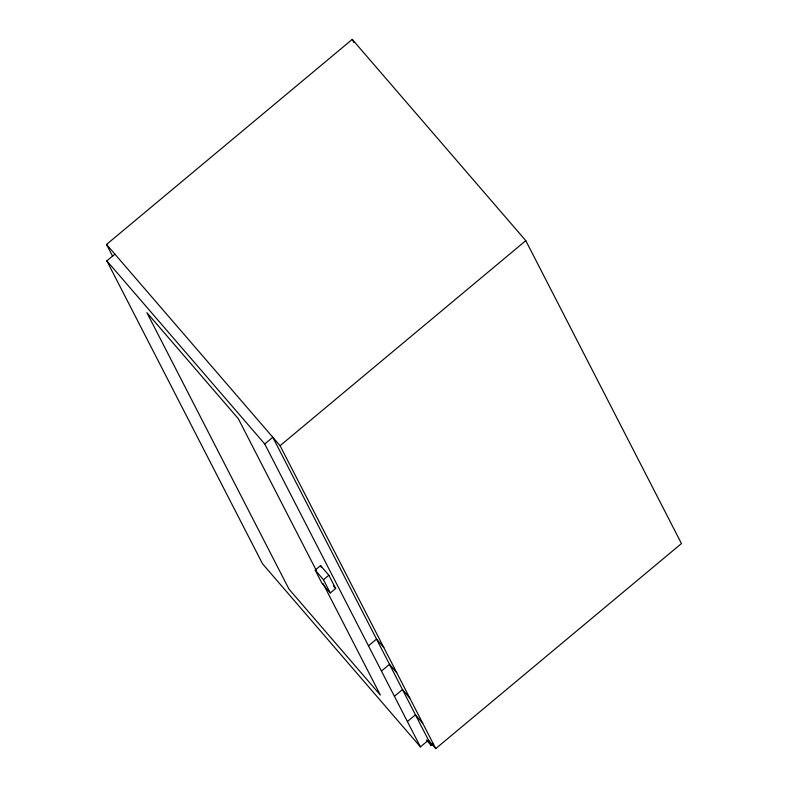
<?xml version="1.0" encoding="UTF-8"?>
<svg xmlns="http://www.w3.org/2000/svg" width="788" height="788" viewBox="0 0 788 788"><rect width="100%" height="100%" fill="white"/><g stroke="black" fill="none" stroke-linecap="round" stroke-linejoin="round"><path stroke-width="1.18" d="M112.723 256.474L106.538 244.447L352.256 39.4L525.793 240.655L681.462 543.553L435.744 748.6L428.475 740.168L420.418 746.886L262.512 563.765L106.843 260.867L114.9 254.14M420.418 746.886L264.748 443.989L272.806 437.271L431.243 745.546L433.134 743.97M435.744 748.6L280.075 445.703L525.793 240.655M315.17 570.098L320.539 565.617L328.852 575.25L335.658 588.488L330.29 592.97L321.977 583.337L315.17 570.098L323.484 579.732L330.29 592.97M323.484 579.732L328.852 575.25M368.479 645.825L376.536 639.098L383.805 647.529M381.451 671.061L389.508 664.343L396.778 672.775M394.424 696.306L402.481 689.579L409.75 698.01M407.396 721.542L415.453 714.824L422.723 723.256M106.538 244.447L280.075 445.703M106.843 260.867L264.748 443.989M333.393 585.858L335.658 588.488M426.416 739.962L431.243 745.546M352.256 39.4L353.94 42.68M320.539 565.617L321.583 567.646M316.362 570.542L238.311 418.684L146.893 312.659L288.95 589.079L380.368 695.095L323.1 583.652"/></g></svg>
